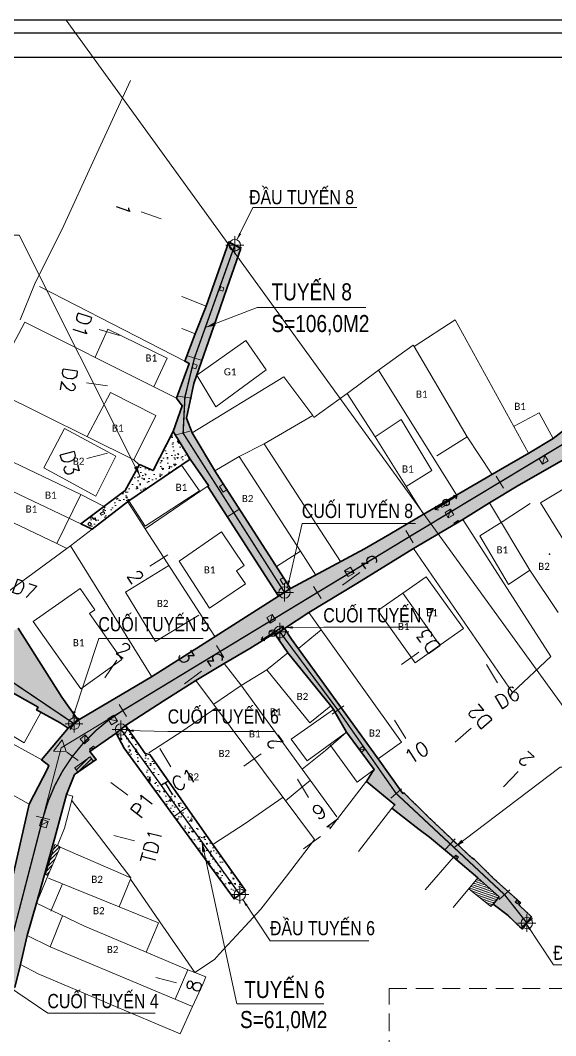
# Model space of a CAD drawing. Header units: metres. Extents: x 596585 to 599449, y 2303977 to 2307363.
# Drawn here: x 599204.5 to 599279.8, y 2304804.3 to 2304947.1 of the extents above; entities that cross this region are included whole.
import ezdxf

# ---------------------------------------------------------------- set-up
doc = ezdxf.new("R2010")
doc.units = ezdxf.units.M
doc.header["$MEASUREMENT"] = 0
doc.header["$PDMODE"] = 2
doc.header["$PDSIZE"] = 0.1
doc.linetypes.add('CENTERX2', pattern=[4, 2.5, -0.5, 0.5, -0.5])
doc.linetypes.add('HIDDEN', pattern=[0.375, 0.25, -0.125])
for name, color, linetype in [('Diep_Layer8', 8, 'Continuous'), ('duong', 3, 'Continuous'), ('DUONG DIEN', 20, 'Continuous'), ('ga', 5, 'Continuous'), ('KHUNGTEN', 5, 'Continuous'), ('NHA', 2, 'Continuous'), ('pntelev', 2, 'Continuous'), ('thep', 2, 'Continuous'), ('TUYEN', 7, 'Continuous')]:
    doc.layers.add(name, color=color, linetype=linetype)
doc.layers.add('KCS_Plotter', color=11, linetype='Continuous', plot=False)
for name, color, linetype, lineweight in [('LC Dim', 8, 'Continuous', 18), ('LC Hatch', 252, 'Continuous', 9), ('LC Khac', 4, 'Continuous', 9), ('LC MANH DUT', 35, 'HIDDEN', 5), ('LC Net dam 1', 30, 'Continuous', 30), ('LC Net thay', 7, 'Continuous', 25), ('LC Text2', 7, 'Continuous', 25), ('Level 10', 7, 'Continuous', 0), ('Level 46', 7, 'Continuous', 0)]:
    doc.layers.add(name, color=color, linetype=linetype, lineweight=lineweight)
doc.styles.add('Legend', font='calibri.ttf')
doc.styles.add('T2', font='', dxfattribs={"width": 0.8})
doc.styles.add('TENCOC', font='Vnromanc.shx')
doc.styles.get('T2').set_extended_font_data('.VnArialH')
doc.dimstyles.get("Standard").update_dxf_attribs({"dimtxt": 0.18, "dimasz": 0.18, "dimexe": 0.18, "dimexo": 0.0625, "dimgap": 0.09, "dimtad": 0, "dimtih": 1, "dimtoh": 1, "dimdec": 4, "dimzin": 0, "dimdsep": 46, "dimtxsty": 'Standard', "dimcen": 0.09, "dimadec": 0, "dimazin": 0, "dimtfac": 1, "dimtdec": 4, "dimtofl": 0, "dimtmove": 0, "dimatfit": 3, "dimfxl": 1, "dimtolj": 1, "dimtzin": 0, "dimarcsym": 0})
pattern_1 = [(140, (598794.324, 2304714.6822), (0.1882564, 2.1517805), [0.225, -2.475]), (85, (598794.324, 2304714.6822), (-2.256576, -0.416254), [0.18, -1.98]), (190.45144, (598794.3397, 2304714.8616), (-2.06832, 1.7355265), [0.191221, -2.103426]), (136.1842, (598793.724, 2304714.6822), (0.496558, 3.201724), [0.3375, -3.7125]), (186.63564, (598793.7653, 2304714.949), (-2.922356, 2.803986), [0.286831, -3.155141]), (81.1842, (598793.724, 2304714.6822), (-2.922356, 2.803986), [0.27, -2.97]), (111, (598793.874, 2304714.9822), (1.2078567, 1.790721), [0.225, -2.475]), (56, (598793.874, 2304714.9822), (-2.17545, 0.729946), [0.18, -1.98]), (161.45144, (598793.9746, 2304715.1315), (-0.9675935, 2.520667), [0.191221, -2.103426]), (127.5, (598794.324, 2304714.68224), (-0.9986816, 0.0364796), [0, -1.956, 0, -2.01, 0, -1.9875]), (97.5, (598794.324, 2304714.6822), (-1.1832351, 0.7892086), [0, -1.146, 0, -1.911, 0, -0.7575]), (57.5, (598794.324, 2304714.01324), (0.0676646, 1.6014673), [0, -0.75, 0, -2.34, 0, -3.105]), (47.5, (598794.324, 2304713.7132), (-0.300315, 1.7495585), [0, -0.975, 0, -1.554, 0, -2.205])]

# ---------------------------------------------------------------- blocks, each defined once
blk = doc.blocks.new('a2')
at = {"layer": 'Defpoints', "flags": 128}
blk.add_lwpolyline([(297, 102.507), (0, 102.507), (0, -102.507), (297, -102.507)], close=True, dxfattribs=at)
at = {"layer": 'KHUNGTEN'}
blk.add_lwpolyline([(295.885, -100.496), (10, -100.496), (10, 101.392), (295.885, 101.392)], close=True, dxfattribs=at)
at = {"layer": 'thep'}
blk.add_lwpolyline([(293.77, -98.381), (12.115, -98.381), (12.115, 99.277), (293.77, 99.277)], close=True, dxfattribs=at)
blk = doc.blocks.new('bu lon')
at = {"layer": 'LC Khac', "color": 9}
for p, q in [((0.786, 0), (-0.786, 0)), ((0, -0.786), (0, 0.786))]:
    blk.add_line(p, q, dxfattribs=at)
at = {"layer": 'LC Khac', "color": 7}
blk.add_circle((0, 0), 0.5, dxfattribs=at)
blk = doc.blocks.new('MM')
at = {"layer": 'LC Khac', "xscale": 2.289702860291335, "yscale": 2.289702860291335, "zscale": 2.289702860291335}
blk.add_blockref('bu lon', (0, 0), dxfattribs=at)
blk = doc.blocks.new('dj')
at = {"layer": 'Diep_Layer8', "color": 6}
blk.add_line((598291.76, 2304639.49), (598295.46, 2304639.49), dxfattribs=at)
for points in [[(598292.14, 2304639.81), (598291.76, 2304639.49)], [(598292.14, 2304639.17), (598291.76, 2304639.49)], [(598295.07, 2304639.81), (598295.46, 2304639.49)], [(598295.07, 2304639.17), (598295.46, 2304639.49)]]:
    blk.add_lwpolyline(points, dxfattribs=at)
blk.add_circle((598293.61, 2304639.49), 0.459, dxfattribs=at)
blk = doc.blocks.new('NENHIENTRANG')
at = {"layer": 'DUONG DIEN', "linetype": 'Continuous', "lineweight": 0}
h = blk.add_hatch(dxfattribs=at)
h.set_pattern_fill('ANSI31', color=256, scale=2, angle=151.4002)
h.set_pattern_definition([(196.400213078, (-598276.55, -2304804.55), (0.070586256112, -0.239828231132), [])])
h.paths.add_polyline_path([(43.75, 17.91), (44.05, 18.26), (44.9, 19.26), (41.91, 21.94), (40.63, 20.39)])
at = {"layer": 'ga', "linetype": 'Continuous', "lineweight": 0, "ltscale": 2}
h = blk.add_hatch(dxfattribs=at)
h.set_pattern_fill('ANSI31', color=8, scale=3, angle=-0.1729)
h.set_pattern_definition([(44.827088727, (-598276.55, -2304804.55), (-0.26436360276, 0.26596406813), [])])
h.paths.add_polyline_path([(-16.88, 26.29), (-17.26, 26.51), (-17.64, 26.62), (-18.95, 22.44), (-18.6, 22.25)])
h.paths.add_polyline_path([(-12.2, 38.33), (-12.67, 38.99), (-14.82, 37.45), (-14.37, 36.81)])
at = {"layer": 'duong', "color": 4, "linetype": 'HIDDEN', "lineweight": 0, "ltscale": 2}
for p, q in [((6.86, 111.4), (3.66, 102.35)), ((6.62, 104.99), (8.54, 110.48)), ((8.54, 110.48), (6.86, 111.4)), ((5.09, 100.5), (6.62, 104.99)), ((3.66, 102.35), (2.11, 98.46)), ((1.94, 91.5), (5.09, 100.5)), ((0.66, 94.63), (2.11, 98.46)), ((-0.5, 89.44), (1.29, 94.31)), ((1.29, 94.31), (0.66, 94.63)), ((0.9, 86.62), (1.94, 91.5)), ((0.31, 88.35), (-0.5, 89.44)), ((-0.99, 84.75), (0.31, 88.35)), ((1.72, 84.53), (0.9, 86.62)), ((56.7, 87.01), (52.52, 83.75)), ((-3.8, 79.25), (-0.99, 84.75)), ((5.15, 78.83), (1.72, 84.53)), ((52.52, 83.75), (49.06, 81.7)), ((49.06, 81.7), (45.12, 79.41)), ((-7.73, 76.44), (-5.73, 80.08)), ((-7.21, 74.97), (1.41, 80.83)), ((-5.73, 80.08), (-3.8, 79.25)), ((1.41, 80.83), (4, 77.13)), ((47.67, 77.18), (54.67, 81.18)), ((15.57, 62.63), (5.15, 78.83)), ((45.12, 79.41), (33.32, 72.56)), ((43.53, 74.68), (47.67, 77.18)), ((-13.96, 71.75), (-7.73, 76.44)), ((13.86, 61.58), (3.93, 77)), ((-12.35, 70.99), (-7.21, 74.97)), ((39.78, 72.35), (43.53, 74.68)), ((-13.96, 71.75), (-12.35, 70.99)), ((33.32, 72.56), (29.52, 70.27)), ((32.84, 68.29), (39.78, 72.35)), ((29.52, 70.27), (25.96, 68.25)), ((25.96, 68.25), (15.57, 62.63)), ((24.9, 63.37), (32.84, 68.29)), ((18.13, 59.27), (24.9, 63.37)), ((-4, 50.22), (13.86, 61.58)), ((14.72, 57.02), (18.13, 59.27)), ((-22.79, 57.05), (-16.65, 47.39)), ((13.27, 56.35), (9.81, 54.2)), ((15.16, 53.61), (13.27, 56.35)), ((15.68, 55.52), (14.72, 57.02)), ((27.86, 38.68), (15.68, 55.52)), ((9.81, 54.2), (6.2, 52.12)), ((21.22, 46.16), (15.16, 53.61)), ((6.2, 52.12), (2.23, 49.7)), ((-14.11, 44.29), (-4, 50.22)), ((-19.96, 45.95), (-24.71, 48.64)), ((2.23, 49.7), (-2.39, 46.81)), ((-16.65, 47.39), (-14.56, 44.47)), ((-20.18, 45.56), (-19.96, 45.95)), ((-2.39, 46.81), (-7.66, 43.36)), ((21.58, 45.65), (21.22, 46.16)), ((-16.86, 43.74), (-20.18, 45.56)), ((-14.56, 44.47), (-14.11, 44.29)), ((23.44, 42.44), (21.58, 45.65)), ((-15.73, 42.98), (-19.47, 38.54)), ((-15.73, 42.98), (-16.86, 43.74)), ((-7.66, 43.36), (-4.89, 39.46)), ((-12.7, 39.73), (-8.98, 42.29)), ((-7.85, 40.17), (-8.98, 42.29)), ((27.3, 37.18), (23.44, 42.44)), ((1.28, 27.67), (-7.85, 40.17)), ((-11.79, 38.62), (-14.85, 36.48)), ((-11.79, 38.62), (-12.7, 39.73)), ((-4.91, 39.43), (-4.27, 39.28)), ((-4.27, 39.28), (4.71, 26.48)), ((31.36, 33.81), (27.86, 38.68)), ((-18.66, 37.27), (-21.22, 32.32)), ((-19.47, 38.54), (-18.46, 37.74)), ((-18.46, 37.74), (-18.66, 37.27)), ((26.98, 36.74), (27.3, 37.18)), ((-14.85, 36.48), (-15.98, 33.69)), ((26.24, 35.53), (26.98, 36.74)), ((30.25, 32.22), (26.24, 35.53)), ((-15.98, 33.69), (-17.62, 27.59)), ((31.52, 33.9), (31.36, 33.81)), ((34.98, 30.49), (31.52, 33.9)), ((-24.75, 16.81), (-21.22, 32.32)), ((29.81, 31.74), (30.25, 32.22)), ((33.67, 28.76), (29.81, 31.74)), ((38.05, 27.56), (34.98, 30.49)), ((35.12, 27.7), (33.67, 28.76)), ((-17.62, 27.59), (-20.22, 18.38)), ((7.6, 19), (1.28, 27.67)), ((38.5, 24.87), (35.12, 27.7)), ((41.05, 24.76), (38.05, 27.56)), ((4.71, 26.48), (9.24, 20.18)), ((41.91, 21.94), (38.5, 24.87)), ((41.37, 24.6), (41.05, 24.76)), ((44.18, 21.82), (41.37, 24.6)), ((44.9, 19.26), (41.91, 21.94)), ((47.9, 18.46), (44.18, 21.82)), ((9.24, 20.18), (7.6, 19)), ((44.05, 18.26), (44.9, 19.26)), ((-21.53, 13.84), (-20.22, 18.38)), ((46.17, 16.63), (44.05, 18.26)), ((47.69, 18.15), (47.9, 18.46)), ((49.48, 16.46), (47.69, 18.15)), ((48.14, 14.73), (46.17, 16.63)), ((49.48, 16.46), (48.14, 14.73)), ((-22.44, 9.75), (-21.53, 13.84)), ((-22.77, 8.46), (-22.44, 9.75))]:
    blk.add_line(p, q, dxfattribs=at)
at = {"layer": 'duong', "color": 4, "linetype": 'Continuous', "lineweight": 0}
blk.add_line((3.93, 77), (4.02, 77.09), dxfattribs=at)
at = {"layer": 'duong', "linetype": 'Continuous', "lineweight": 0}
for p, q in [((-14.82, 37.45), (-12.67, 38.99)), ((-12.67, 38.99), (-12.2, 38.33)), ((-14.82, 37.45), (-14.37, 36.82)), ((-16.25, 28.93), (-15.11, 33.45)), ((-15.11, 33.45), (-15.98, 33.69)), ((-17.26, 26.51), (-16.25, 28.93)), ((-17.64, 26.62), (-18.95, 22.44)), ((-18.6, 22.25), (-16.88, 26.29)), ((-17.64, 26.62), (-17.26, 26.51)), ((-16.88, 26.29), (-17.26, 26.51)), ((-20.22, 18.38), (-18.6, 22.25)), ((-18.95, 22.44), (-18.6, 22.25))]:
    blk.add_line(p, q, dxfattribs=at)
at = {"layer": 'ga', "linetype": 'Continuous', "lineweight": 0}
for p, q in [((3.66, 102.35), (0.25, 103.74)), ((2.05, 98.5), (0.25, 99.21)), ((51.35, 81.36), (51, 80.16)), ((36.64, 74.36), (37.55, 74.41)), ((38.08, 73.81), (37.72, 72.59)), ((-12.98, 71.72), (-12.72, 71.99)), ((-12.7, 71.42), (-12.98, 71.72)), ((-12.7, 71.42), (-12.44, 71.7)), ((38.51, 71.85), (39.23, 72.06)), ((23.14, 65.16), (24.51, 64.81)), ((12.21, 58.57), (12.96, 59)), ((12.21, 58.57), (12.68, 57.8)), ((12.96, 59), (12.68, 57.8)), ((12.96, 59), (13.42, 58.24)), ((12.68, 57.8), (13.42, 58.24)), ((-10.14, 44.31), (-8.81, 44)), ((-13.37, 42.06), (-13.45, 40.79)), ((-12.76, 40.04), (-11.98, 40.22)), ((25.2, 40.05), (26.01, 39.99)), ((-19.8, 29.29), (-18.55, 29.88)), ((38.5, 24.87), (34.48, 20.26)), ((38.82, 25.14), (38.9, 24.53)), ((41.91, 21.94), (38.45, 17.76)), ((47.18, 18.54), (47.73, 18.62))]:
    blk.add_line(p, q, dxfattribs=at)
at = {"layer": 'ga', "linetype": 'Continuous', "lineweight": 0, "flags": 128}
for points in [[(5.55, 104.64), (5.72, 105.11)], [(6.01, 104.47), (5.55, 104.64)], [(6.18, 104.94), (5.72, 105.11)], [(6.18, 104.94), (6.01, 104.47)], [(1.84, 94.29), (1.67, 93.74)], [(2.41, 94.08), (1.84, 94.29)], [(2.24, 93.54), (1.67, 93.74)], [(2.41, 94.08), (2.24, 93.54)], [(50.56, 80.91), (51.35, 81.36)], [(51, 80.16), (50.56, 80.91)], [(51, 80.16), (51.79, 80.61)], [(51.79, 80.61), (51.35, 81.36)], [(6.08, 76.22), (5.54, 77), (6.1, 77.36)], [(6.08, 76.22), (6.61, 76.56)], [(36.64, 74.36), (36.64, 74.36)], [(36.64, 74.36), (36.64, 74.36)], [(37.55, 74.41), (37.4, 74.72), (36.69, 74.38)], [(36.83, 74.07), (36.69, 74.38)], [(36.83, 74.07), (37.55, 74.41)], [(-10.78, 73.48), (-11.22, 73.22)], [(-11.04, 72.95), (-11.22, 73.22)], [(-10.6, 73.2), (-11.04, 72.95)], [(-10.6, 73.2), (-10.78, 73.48)], [(37.29, 73.36), (38.08, 73.81)], [(37.72, 72.59), (37.3, 73.36)], [(37.72, 72.59), (38.51, 73.03)], [(38.51, 73.03), (38.08, 73.81)], [(-12.72, 71.99), (-12.44, 71.7)], [(39.12, 72.22), (38.51, 71.85)], [(38.62, 71.7), (38.51, 71.85)], [(39.23, 72.06), (38.62, 71.7)], [(39.23, 72.06), (39.12, 72.22)], [(24.01, 65.66), (23.14, 65.16)], [(23.14, 65.16), (23.64, 64.32)], [(23.64, 64.32), (24.51, 64.81)], [(24.01, 65.66), (24.51, 64.81)], [(14.52, 63.23), (14.11, 63.9), (14.56, 64.19)], [(14.52, 63.23), (14.99, 63.53)]]:
    blk.add_lwpolyline(points, dxfattribs=at)
at = {"layer": 'ga', "linetype": 'Continuous', "lineweight": 0}
for points in [[(-8.81, 44), (-9.64, 43.49), (-10.14, 44.31), (-9.31, 44.82)], [(-12.78, 41.39), (-13.45, 40.79), (-14.04, 41.45), (-13.37, 42.06)], [(26.01, 39.99), (25.66, 40.42), (25.2, 40.05), (25.55, 39.61)], [(-18.85, 28.97), (-19.8, 29.29), (-19.49, 30.2), (-18.55, 29.88)], [(38.9, 24.53), (38.55, 24.83), (38.82, 25.14), (39.17, 24.84)], [(47.49, 18.3), (47.18, 18.53), (47.42, 18.85), (47.73, 18.62)]]:
    blk.add_lwpolyline(points, close=True, dxfattribs=at)
for points in [[(-12.76, 40.04), (-12.16, 40.49), (-11.98, 40.22)], [(-12.76, 40.04), (-12.6, 39.8)]]:
    blk.add_lwpolyline(points, dxfattribs=at)
at = {"layer": 'Level 10', "color": 8, "linetype": 'ByBlock', "lineweight": 13}
for p, q in [((0.66, 94.63), (-19.79, 105.12)), ((-26.8, 90.82), (-21.82, 100.13)), ((-21.82, 100.13), (-3.68, 91.02)), ((32.96, 96.67), (38.72, 100.44)), ((38.72, 100.44), (49.06, 81.7)), ((32.79, 96.88), (27.94, 93.37)), ((32.96, 96.67), (32.79, 96.88)), ((40.4, 83.99), (32.96, 96.67)), ((27.94, 93.37), (23.53, 90.1)), ((38.91, 75.81), (27.94, 93.37)), ((14.62, 92.43), (1.72, 84.53)), ((14.62, 92.43), (18.67, 86.98)), ((-26.8, 90.82), (-6.48, 80.77)), ((-3.68, 91.02), (-0.51, 89.44)), ((18.85, 86.72), (23.53, 90.1)), ((23.53, 90.1), (27.45, 84.01)), ((50.55, 87.37), (52.52, 83.75)), ((11.86, 83.02), (18.67, 86.98)), ((18.85, 86.72), (18.67, 86.98)), ((8.34, 81.21), (11.86, 83.02)), ((11.86, 83.02), (22.6, 66.43)), ((27.45, 84.01), (34.26, 73.11)), ((43.9, 78.73), (40.4, 83.99)), ((-33.94, 81.25), (-13.96, 71.75)), ((-13.97, 75.87), (-23.49, 80.42)), ((-6.48, 80.77), (-5.78, 80.11)), ((4.89, 79.19), (8.34, 81.21)), ((8.34, 81.21), (16.97, 67.91)), ((-17.34, 68.96), (-35.89, 77.82)), ((-10.79, 74.23), (-13.97, 75.87)), ((3.96, 77.09), (-4.93, 71.06)), ((-7.42, 74.91), (-7.42, 74.91)), ((-4.93, 71.06), (-7.37, 74.84)), ((49.24, 65.25), (43.53, 74.68)), ((39.78, 72.35), (52.2, 53.1)), ((-12.35, 70.99), (-15.42, 68.67)), ((4.91, 55.89), (-4.93, 71.06)), ((-15.91, 68.29), (-17.34, 68.96)), ((-15.42, 68.67), (-15.91, 68.29)), ((-3.99, 50.22), (-15.42, 68.67)), ((-25.35, 61.38), (-15.91, 68.29)), ((16.97, 67.91), (19.09, 64.54)), ((32.84, 68.29), (46.78, 48.03)), ((53.21, 59.29), (49.24, 65.25)), ((31.33, 61.99), (36.55, 54.66)), ((18.13, 59.27), (19.87, 56.84)), ((19.87, 56.84), (31.17, 41.03)), ((-19.47, 38.54), (-45.55, 52.92)), ((12.2, 51.2), (15.16, 53.61)), ((52.2, 53.1), (46.78, 48.03)), ((6.21, 52.1), (8.54, 49.09)), ((18.27, 43.74), (12.2, 51.2)), ((18.93, 27.36), (2.23, 49.7)), ((8.54, 49.09), (22.06, 30.54)), ((-21.22, 32.32), (-47.66, 46.88)), ((21.22, 46.15), (18.27, 43.74)), ((21.58, 45.65), (15.66, 41.45)), ((15.66, 41.45), (17.89, 38.4)), ((23.44, 42.44), (17.89, 38.4)), ((24.93, 35.43), (21.08, 40.72)), ((27.3, 37.18), (24.93, 35.43)), ((21.09, 28.85), (26.24, 35.53)), ((-15.26, 32.86), (-6.93, 21.94)), ((25.11, 25.65), (29.81, 31.74)), ((14.97, 22.21), (18.93, 27.36)), ((-6.93, 21.94), (-16.87, 26.29)), ((-8.58, 17.86), (-18.52, 21.91)), ((-6.98, 21.76), (-8.58, 17.86)), ((-6.98, 21.76), (-8.58, 17.86)), ((-6.98, 21.76), (-6.93, 21.94)), ((-6.98, 21.76), (-2.41, 15.14)), ((14.97, 22.21), (11.38, 17.53)), ((-13.44, 15.14), (-20.22, 18.38)), ((-20.22, 18.38), (-13.44, 15.14)), ((-8.58, 17.86), (-3.05, 15.61)), ((-3.05, 15.61), (-8.58, 17.86)), ((11.38, 17.53), (9.16, 15.14)), ((-13.44, 15.14), (-4.76, 11.49)), ((-13.44, 15.14), (-4.76, 11.49)), ((-3.24, 15.14), (-4.76, 11.49)), ((-4.76, 11.49), (-3.24, 15.14)), ((-3.05, 15.61), (-3.24, 15.14)), ((-3.24, 15.14), (-3.05, 15.61)), ((2.08, 8.64), (-2.41, 15.14)), ((-2.41, 15.14), (2.08, 8.64)), ((9.16, 15.14), (5.51, 11.22)), ((-18.29, 12.23), (-21.53, 13.84)), ((1.77, 3.87), (-18.29, 12.23)), ((-4.76, 11.49), (1.09, 9.03)), ((4.83, 10.49), (2.08, 8.64)), ((2.08, 8.64), (4.83, 10.49)), ((5.51, 11.22), (4.83, 10.49)), ((4.83, 10.49), (5.51, 11.22)), ((-19.96, 8.43), (-22.44, 9.75)), ((1.09, 9.03), (2.08, 8.64)), ((2.08, 8.64), (3.65, 8.03)), ((0, 0), (-19.96, 8.43)), ((3.65, 8.03), (3.25, 7.1)), ((3.25, 7.1), (1.77, 3.87)), ((1.77, 3.87), (0, 0))]:
    blk.add_line(p, q, dxfattribs=at)
at = {"layer": 'Level 10', "color": 8, "linetype": 'ByBlock', "lineweight": 0}
for p, q in [((-10.17, 99.12), (-11.94, 95.17)), ((-1.82, 95.03), (-10.17, 99.12)), ((2.34, 92.65), (9.28, 97.52)), ((9.28, 97.52), (12.13, 93.4)), ((-3.68, 91.02), (-1.82, 95.03)), ((12.13, 93.4), (5.04, 88.23)), ((5.04, 88.23), (2.34, 92.65)), ((-9.77, 90.21), (-13.07, 84.03)), ((-3.42, 86.97), (-9.77, 90.21)), ((47.02, 85.47), (50.55, 87.37)), ((-6.48, 80.77), (-3.42, 86.97)), ((31.1, 86.43), (27.45, 84.01)), ((35.45, 79.23), (31.1, 86.43)), ((-16.25, 85.15), (-19.19, 79.64)), ((-9.03, 81.26), (-16.25, 85.15)), ((40.4, 83.99), (36.14, 81.33)), ((-11.83, 75.64), (-9.03, 81.26)), ((2.76, 76.39), (0.22, 80.02)), ((-19.19, 79.64), (-11.83, 75.64)), ((31.83, 76.99), (35.45, 79.23)), ((50.74, 74.68), (56.73, 78.34)), ((-17.34, 68.96), (-13.97, 75.87)), ((-4.89, 71.4), (2.76, 76.39)), ((-7.21, 74.97), (-4.89, 71.4)), ((45.33, 72.01), (49.28, 74.63)), ((54.26, 69.04), (50.74, 74.68)), ((42.18, 70.04), (45.33, 72.01)), ((5.83, 70.64), (-0.14, 66.51)), ((9.02, 65.89), (5.83, 70.64)), ((46.23, 63.21), (42.18, 70.04)), ((13.58, 65.77), (16.97, 67.91)), ((-7.69, 62.16), (-1.56, 65.87)), ((-0.14, 66.51), (4.16, 59.91)), ((9.02, 65.89), (7.96, 65.14)), ((7.96, 65.14), (9.19, 63.33)), ((34.66, 64.29), (31.33, 61.99)), ((39.9, 57.04), (34.66, 64.29)), ((49.24, 65.25), (46.23, 63.21)), ((9.19, 63.33), (4.16, 59.91)), ((-20.65, 57.99), (-14.83, 62.1)), ((-14.83, 62.1), (-14.07, 62.63)), ((-11.97, 59.65), (-14.07, 62.63)), ((-3.46, 55.19), (-7.69, 62.16)), ((27.84, 59.58), (31.33, 61.99)), ((-12.73, 59.12), (-11.97, 59.65)), ((-8.17, 52.66), (-12.73, 59.12)), ((-3.46, 55.19), (2.66, 58.9)), ((33.1, 52.21), (27.84, 59.58)), ((-13.98, 48.56), (-20.65, 57.99)), ((16.65, 54.2), (19.87, 56.84)), ((36.55, 54.66), (39.9, 57.04)), ((36.55, 54.66), (33.1, 52.21)), ((-13.98, 48.56), (-8.17, 52.66)), ((12.2, 51.2), (8.59, 49.02)), ((8.59, 49.02), (4.74, 46.36)), ((0.41, 42.64), (5.1, 45.87)), ((-28.54, 44.91), (-21.92, 40.94)), ((-19.58, 45.23), (-21.92, 40.94)), ((-4.37, 39.52), (0.41, 42.64)), ((23.44, 42.44), (20.47, 39.86)), ((27.86, 38.68), (31.17, 41.03)), ((20.47, 39.86), (17.17, 37.24)), ((18.36, 35.67), (14.86, 32.8)), ((9.16, 29.61), (14.5, 33.28)), ((4.77, 26.75), (9.16, 29.61)), ((-18.2, 17.26), (-16.55, 21.11))]:
    blk.add_line(p, q, dxfattribs=at)
at = {"layer": 'Level 10', "color": 8, "linetype": 'ByBlock', "lineweight": 0, "ltscale": 2}
for p, q in [((-18.29, 12.23), (-16.55, 16.63)), ((1.09, 9.03), (-0.67, 4.89))]:
    blk.add_line(p, q, dxfattribs=at)
at = {"layer": 'Level 10', "color": 8, "linetype": 'Continuous', "lineweight": 0}
blk.add_point((51.98, 67.47), dxfattribs=at)
at = {"layer": 'Level 46', "color": 1, "linetype": 'Continuous', "lineweight": 0, "ltscale": 2, "flags": 128}
blk.add_lwpolyline([(-22.5, 100.45), (-20.47, 105.43), (-16.36, 113.69), (-12.25, 122.62), (-6.96, 134.13)], dxfattribs=at)
at = {"layer": 'NHA', "linetype": 'Continuous', "lineweight": 0, "flags": 128}
blk.add_lwpolyline([(44.05, 18.26), (43.75, 17.91), (40.63, 20.39)], dxfattribs=at)
at = {"layer": 'Diep_Layer8', "linetype": 'Continuous', "lineweight": 0, "rotation": 32.05699687046553}
for p in [(716187.83, -2270706.41), (716163.4, -2270724.79)]:
    blk.add_blockref('dj', p, dxfattribs=at)
at = {"layer": 'Level 10', "color": 8, "linetype": 'Continuous', "lineweight": 13, "style": 'Legend'}
for s, p in [('B1', (-4.87, 94.58)), ('B1', (33.2, 89.49)), ('B1', (47.04, 87.78)), ('B1', (-9.57, 84.72)), (' B2', (-15.45, 80.06)), ('B1', (31.24, 78.96)), ('B1', (-0.62, 76.39)), ('B1', (-19, 75.29)), ('B2', (8.69, 74.8)), ('B1', (-21.73, 73.33)), ('B1', (44.53, 67.59)), ('B1', (3.34, 64.78)), ('B2', (50.4, 65.27)), ('B2', (-3.27, 60.05)), ('B1', (34.65, 58.75)), ('B1', (30.66, 56.81)), ('B1', (-15.09, 54.53)), ('B2', (16.41, 46.97)), ('B1', (12.65, 44.81)), ('B1', (9.7, 41.7)), ('B2', (26.58, 41.82)), ('B2', (5.41, 38.94)), ('B2', (1.04, 35.65)), ('B2', (-12.49, 21.25)), ('B2', (-12.25, 16.83))]:
    blk.add_text(s, height=1, dxfattribs=at).set_placement(p)
at = {"layer": 'Level 10', "color": 8, "linetype": 'Continuous', "lineweight": 0, "style": 'Legend'}
for s, p in [('G1', (6.16, 92.63)), ('B2', (-10.31, 11.37))]:
    blk.add_text(s, height=1, dxfattribs=at).set_placement(p)
blk = doc.blocks.new('COCTRENTUYEN')
at = {"layer": 'LC Net thay', "lineweight": 0, "flags": 128}
blk.add_lwpolyline([(88.28, 223.51), (86.58, 222.46)], dxfattribs=at)
at = {"layer": 'TUYEN', "color": 1, "lineweight": 0}
for p, q in [((70.06, 275.52), (67.24, 276.53)), ((64.21, 259.12), (61.34, 259.98)), ((62.51, 252.03), (59.54, 252.46)), ((62.51, 242.58), (59.61, 241.81)), ((71, 228.28), (68.47, 226.67)), ((78.14, 217.07), (75.6, 215.46)), ((64.16, 207.24), (65.19, 205.53)), ((56.77, 200.52), (58.38, 199.33)), ((69.88, 201.01), (71.44, 198.45)), ((62.96, 196.26), (65.37, 194.47)), ((52.46, 191.52), (54.4, 191.02)), ((63.42, 188.78), (66.32, 188.02))]:
    blk.add_line(p, q, dxfattribs=at)
at = {"layer": 'TUYEN', "color": 2, "lineweight": 0}
for p, q in [((81.36, 271.48), (79.48, 272.15)), ((75.7, 255.67), (73.79, 256.24)), ((74.39, 250.3), (72.41, 250.59)), ((74.11, 245.65), (72.18, 245.14)), ((117.22, 239.35), (118.25, 237.63)), ((81.13, 234.72), (79.44, 233.65)), ((104.48, 231.68), (105.52, 229.97)), ((88.26, 223.51), (86.57, 222.44)), ((91.52, 223.82), (92.56, 222.11)), ((85.96, 216.84), (87.56, 218.04)), ((77.84, 215.53), (78.88, 213.82)), ((115.83, 212.83), (117.38, 210.26)), ((94.13, 205.84), (95.75, 207.01)), ((58.36, 205.35), (57.24, 203.69)), ((63.59, 203.12), (65.21, 204.29)), ((102.92, 205.01), (104.48, 202.44)), ((89.24, 196.72), (90.8, 194.15)), ((102.37, 194.05), (103.88, 195.36)), ((71.96, 191.51), (73.58, 192.68)), ((110.07, 186.85), (111.44, 188.31)), ((80.33, 179.89), (81.95, 181.06)), ((117.65, 179.78), (119.12, 181.13)), ((120.74, 175.86), (122.31, 177.1)), ((69.31, 168.82), (72.22, 168.07))]:
    blk.add_line(p, q, dxfattribs=at)
at = {"layer": 'TUYEN', "color": 3, "lineweight": 0}
for p, q in [((95.59, 224), (98, 225.78)), ((103.87, 212.85), (106.3, 214.6)), ((111.43, 201.91), (113.7, 203.88)), ((118.26, 195.62), (120.31, 197.81))]:
    blk.add_line(p, q, dxfattribs=at)
at = {"layer": 'TUYEN', "color": 5, "lineweight": 0}
blk.add_line((63.83, 213.44), (62.15, 210.96), dxfattribs=at)
at = {"layer": 'TUYEN', "color": 6, "lineweight": 0}
for p, q in [((73.33, 210.14), (75.76, 211.89)), ((81.7, 198.52), (84.13, 200.27)), ((90.07, 186.9), (92.5, 188.66))]:
    blk.add_line(p, q, dxfattribs=at)
at = {"layer": 'TUYEN', "color": 1, "linetype": 'CENTERX2', "lineweight": 40, "const_width": 0.2}
for points in [[(80.42, 271.82), (74.74, 255.95), (73.4, 250.44), (73.15, 245.39), (87.42, 222.98), (73.15, 245.39), (87.42, 222.98)], [(-8.81, 224.42), (-2.99, 236.25), (9.41, 229.79), (12.18, 227.89), (24.36, 222.6), (29.99, 220.24), (44.43, 211.96), (46.25, 211.12), (49.33, 210.23), (57.8, 204.52)], [(121.53, 176.48), (118.39, 180.46), (103.13, 194.7), (94.94, 206.42), (86.76, 217.44)], [(81.14, 180.47), (64.4, 203.71)]]:
    blk.add_lwpolyline(points, dxfattribs=at)
blk.add_lwpolyline([(0, 0), (9.33, 34.54), (26.36, 91.65), (41.92, 141.27), (44.53, 156.91), (53.43, 191.27, -0.195591), (64.67, 206.38), (105, 230.82), (130.47, 246.16), (140.63, 251.35), (151.4, 256.94)], format="xyb", dxfattribs=at)
at = {"layer": 'TUYEN', "color": 1, "lineweight": 0}
blk.add_lwpolyline([(53.43, 191.27), (55.98, 201.11), (64.67, 206.38)], dxfattribs=at)
blk.add_lwpolyline([(54.92, 200.66), (56.11, 202.26), (56.67, 200.6)], close=True, dxfattribs=at)
at = {"layer": 'LC MANH DUT', "xscale": 0.6987324145411622, "yscale": 0.6987324145411622, "zscale": 0.6987324145411622, "rotation": 359.999216292062}
for p in [(80.42, 271.82, 0), (87.42, 222.98, 0), (86.76, 217.44, 0), (57.8, 204.52), (64.4, 203.71, 0), (81.14, 180.47, 0), (121.53, 176.48, 0)]:
    blk.add_blockref('MM', p, dxfattribs=at)
at = {"layer": 'LC Text2', "style": 'T2', "width": 0.8}
for s, p in [('®Çu tuyÕn 8', (82.43, 277.58)), ('cuèi tuyÕn 8', (89.86, 233.45, 0)), ('cuèi tuyÕn 5', (61.23, 217.51, 0)), ('cuèi tuyÕn 7', (92.88, 218.77, 0)), ('cuèi tuyÕn 6', (70.98, 204.53, 0)), ('®Çu tuyÕn 6', (85.37, 174.76)), ('®Çu tuyÕn 7', (125.24, 171.3, 0)), ('cuèi tuyÕn 4', (54.06, 164.5, 0))]:
    blk.add_text(s, height=2, rotation=0.0008, dxfattribs=at).set_placement(p)
at = {"layer": 'TUYEN', "color": 1, "lineweight": 0, "style": 'TENCOC'}
for s, rotation, p in [('1', 250.3188, (64.09, 278.11)), ('D1', 253.2893, (58.46, 262.58)), ('D2', 261.7124, (56.33, 254.71)), ('D3', 284.8195, (55.78, 242.62)), ('2', 302.4739, (65.16, 225.35)), ('3', 302.4739, (72.29, 214.14)), ('TC1', 31.2177, (71.09, 194.14)), ('P1', 53.3514, (67.18, 191.05)), ('TD1', 75.485, (69.08, 184.7))]:
    blk.add_text(s, height=2, rotation=rotation, dxfattribs=at).set_placement(p)
at = {"layer": 'TUYEN', "color": 3, "lineweight": 0, "style": 'TENCOC'}
for s, rotation, p in [('3', 126.5912, (100.71, 227.17)), ('D3', 125.7632, (109.51, 215.28)), ('D2', 130.9518, (116.83, 204.85)), ('2', 136.9685, (122.72, 199.66))]:
    blk.add_text(s, height=2, rotation=rotation, dxfattribs=at).set_placement(p)
at = {"layer": 'TUYEN', "color": 5, "lineweight": 0, "style": 'TENCOC'}
for s, rotation, p in [('D7', 339.664, (48.81, 223.1)), ('2', 325.9693, (63.52, 214.54))]:
    blk.add_text(s, height=2, rotation=rotation, dxfattribs=at).set_placement(p)
at = {"layer": 'TUYEN', "color": 6, "lineweight": 0, "style": 'TENCOC'}
for s, p in [('3', (78.99, 213.4)), ('2', (87.36, 201.78)), ('1', (95.53, 190.43))]:
    blk.add_text(s, height=2, rotation=125.7706, dxfattribs=at).set_placement(p)
at = {"layer": 'TUYEN', "color": 2, "lineweight": 0, "style": 'TENCOC'}
for s, rotation, p in [('D6', 31.0494, (117.8, 206.43)), ('10', 31.2177, (105.07, 198.71)), ('9', 31.2177, (92.08, 190.84)), ('8', 75.485, (75.44, 166.55))]:
    blk.add_text(s, height=2, rotation=rotation, dxfattribs=at).set_placement(p)
at = {"layer": 'LC Dim', "lineweight": 0}
for points in [[(80.73, 272.56, 0), (82.98, 277.14, 0), (97.62, 277.14, 0)], [(87.82, 223.66), (89.9, 232.7), (105.84, 232.7)], [(87.56, 218.04), (92.93, 218.11), (107.6, 218.11)], [(57.56, 205.28), (61.27, 216.5), (75.98, 216.5)], [(65.19, 203.55), (71.02, 203.42), (86.08, 203.42)], [(81.54, 179.78, 0), (85.42, 173.96, 0), (99.3, 173.96, 0)], [(121.41, 176.41), (125.29, 170.6), (140.09, 170.6)], [(45.44, 169.66), (54.1, 163.8), (69.21, 163.8)]]:
    blk.add_leader(points, dimstyle='Standard', override={"dimasz": 1, "dimgap": 0.09, "dimtad": 0, "dimdsep": 0, "dimtix": 1, "dimlwd": 0, "dimlwe": 0}, dxfattribs=at)

msp = doc.modelspace()

# ---------------------------------------------------------------- hatches: boundary and pattern name
at = {"layer": 'LC Hatch', "linetype": 'Continuous', "lineweight": 0}
h = msp.add_hatch(dxfattribs=at)
h.set_pattern_fill('AR-CONC', color=256, scale=0.3, angle=90)
h.set_pattern_definition(pattern_1)
h.paths.add_polyline_path([(599228.356, 2304885.376), (599230.976, 2304881.653), (599230.876, 2304881.548), (599240.808, 2304866.127), (599242.515, 2304867.18), (599232.1, 2304883.378), (599228.674, 2304889.077), (599227.849, 2304891.166), (599228.89, 2304896.053), (599232.041, 2304905.048), (599233.569, 2304909.541), (599235.493, 2304915.025), (599233.811, 2304915.949), (599230.61, 2304906.899), (599229.062, 2304903.014), (599227.607, 2304899.18), (599228.243, 2304898.864), (599226.449, 2304893.987), (599227.259, 2304892.903), (599225.96, 2304889.303)])
h = msp.add_hatch(dxfattribs=at)
h.set_pattern_fill('AR-SAND', color=256, scale=0.5, angle=90)
h.set_pattern_definition([(127.5, (598794.324, 2304714.68224), (-0.9634119, -0.0314967), [0, -0.76, 0, -0.85, 0, -0.8125]), (97.5, (598794.324, 2304714.6822), (-1.411073, 0.8848884), [0, -0.41, 0, -0.685, 0, -0.2625]), (57.5, (598794.324, 2304714.06724), (-0.0028295, 1.5570709), [0, -0.25, 0, -0.9, 0, -1.175]), (47.5, (598794.324, 2304714.0672), (-0.4388378, 1.5030633), [0, -0.125, 0, -0.59, 0, -0.675])])
h.paths.add_polyline_path([(599200.922, 2304799.886), (599202.958, 2304807.872), (599203.716, 2304811.059), (599204.51, 2304814.302), (599205.419, 2304818.39), (599206.734, 2304822.932), (599209.335, 2304832.136), (599210.974, 2304838.237), (599212.1, 2304841.026), (599215.16, 2304843.165), (599214.249, 2304844.276), (599217.975, 2304846.845), (599219.291, 2304847.911), (599224.556, 2304851.358), (599229.179, 2304854.255), (599233.152, 2304856.668), (599236.763, 2304858.746), (599240.224, 2304860.903), (599240.374, 2304860.684), (599241.668, 2304861.572), (599245.083, 2304863.818), (599251.846, 2304867.917), (599259.791, 2304872.841), (599266.731, 2304876.896), (599270.482, 2304879.234), (599274.619, 2304881.734), (599281.619, 2304885.731), (599284.394, 2304887.569), (599284.563, 2304887.366), (599288.57, 2304889.811), (599293.304, 2304892.45), (599296.851, 2304894.763), (599299.901, 2304896.386), (599299.045, 2304898.325), (599296.149, 2304896.977), (599283.646, 2304891.556), (599279.472, 2304888.298), (599276.014, 2304886.255), (599272.068, 2304883.962), (599260.274, 2304877.111), (599256.47, 2304874.823), (599252.908, 2304872.797), (599242.515, 2304867.18), (599240.808, 2304866.127), (599229.837, 2304859.128), (599222.946, 2304854.766), (599212.844, 2304848.838), (599211.217, 2304847.534), (599207.475, 2304843.087), (599208.489, 2304842.288), (599208.287, 2304841.821), (599205.733, 2304836.867), (599202.196, 2304821.358), (599200.2, 2304815.335), (599199.717, 2304814.805), (599199.266, 2304812.726), (599199.412, 2304812.572), (599199.543, 2304812.23), (599200.129, 2304811.794), (599197.888, 2304805.26), (599195.138, 2304796.668), (599193.811, 2304793.013), (599194.276, 2304792.851, -0.3657961), (599194.605, 2304792.297), (599194.055, 2304788.997, -0.0346369), (599192.446, 2304782.268), (599177.973, 2304736.125), (599176.653, 2304731.697), (599176.872, 2304731.591), (599176.864, 2304731.563, -0.2741066), (599176.988, 2304731.069), (599176.096, 2304728.077), (599175.347, 2304725.565), (599163.126, 2304684.566), (599161.788, 2304680.087), (599161.79, 2304680.086), (599161.413, 2304678.819), (599151.813, 2304643.303), (599157.863, 2304642.921, -0.4743476), (599156.96, 2304644.18), (599165.972, 2304677.523), (599182.984, 2304734.592), (599200.337, 2304789.919, -0.4647143), (599201.042, 2304790.215), (599201.073, 2304790.199)])
h = msp.add_hatch(dxfattribs=at)
h.set_pattern_fill('AR-CONC', color=256, scale=0.3, angle=90)
h.set_pattern_definition(pattern_1)
h.paths.add_polyline_path([(599228.356, 2304885.376), (599225.96, 2304889.303), (599223.145, 2304883.799), (599221.225, 2304884.634), (599219.22, 2304880.986), (599212.989, 2304876.301), (599214.597, 2304875.536), (599219.741, 2304879.516)], flags=17)
h = msp.add_hatch(dxfattribs=at)
h.set_pattern_fill('AR-CONC', color=256, scale=0.3, angle=90)
h.set_pattern_definition(pattern_1)
h.paths.add_polyline_path([(599204.157, 2304861.603), (599202.832, 2304860.878), (599200.301, 2304855.986), (599183.849, 2304865.523), (599182.341, 2304866.137), (599179.697, 2304867.137), (599166.751, 2304872.229), (599166.855, 2304873.049), (599152.911, 2304880.38), (599153.034, 2304880.772), (599149.773, 2304882.275), (599148.854, 2304880.597), (599148.723, 2304876.904), (599146.582, 2304872.668), (599146.274, 2304871.836), (599144.995, 2304868.595), (599145.841, 2304867.576), (599151.648, 2304878.46), (599158.439, 2304874.95), (599165.555, 2304871.125), (599169.727, 2304868.904), (599173.796, 2304866.795), (599173.987, 2304867.053), (599182.532, 2304863.287), (599183.855, 2304862.346), (599201.943, 2304852.667), (599202.241, 2304853.189), (599206.99, 2304850.505), (599206.768, 2304850.115), (599210.094, 2304848.293), (599211.217, 2304847.534), (599212.844, 2304848.838), (599212.392, 2304849.016), (599210.301, 2304851.937)])
h = msp.add_hatch(dxfattribs=at)
h.set_pattern_fill('AR-CONC', color=256, scale=0.3, angle=90)
h.set_pattern_definition(pattern_1)
h.paths.add_polyline_path([(599257.195, 2304836.771), (599256.762, 2304836.289), (599260.624, 2304833.306), (599262.073, 2304832.247), (599265.454, 2304829.424), (599268.86, 2304826.486), (599271.849, 2304823.811), (599270.998, 2304822.811), (599273.12, 2304821.183), (599275.093, 2304819.284), (599276.425, 2304821.009), (599274.638, 2304822.696), (599274.855, 2304823.012), (599271.128, 2304826.365), (599268.32, 2304829.149), (599268.001, 2304829.312), (599265.005, 2304832.11), (599261.932, 2304835.041), (599258.467, 2304838.455), (599258.308, 2304838.359), (599254.813, 2304843.233), (599242.633, 2304860.069), (599241.668, 2304861.572), (599240.374, 2304860.684), (599242.105, 2304858.164), (599248.165, 2304850.713), (599248.527, 2304850.198), (599250.394, 2304846.993), (599254.25, 2304841.731), (599253.932, 2304841.288), (599253.193, 2304840.077)], flags=17)
h = msp.add_hatch(dxfattribs=at)
h.set_pattern_fill('AR-CONC', color=256, scale=0.3, angle=90)
h.set_pattern_definition(pattern_1)
h.paths.add_polyline_path([(599228.227, 2304832.215), (599234.554, 2304823.549), (599236.184, 2304824.726), (599231.659, 2304831.031), (599222.684, 2304843.831), (599222.056, 2304844.007), (599219.291, 2304847.911), (599217.975, 2304846.845), (599219.097, 2304844.721)], flags=17)

# ---------------------------------------------------------------- linework, layer by layer
at = {"layer": 'KCS_Plotter', "linetype": 'Continuous', "lineweight": 0}
msp.add_line((599210.944, 2304947.126), (599448.544, 2304619.105), dxfattribs=at)
at = {"layer": 'LC MANH DUT', "lineweight": 0, "ltscale": 10}
msp.add_lwpolyline([(599256.376, 2304810.953), (599393.207, 2304810.953), (599393.207, 2304632.434), (599256.376, 2304632.434)], close=True, dxfattribs=at)
at = {"layer": 'LC Net dam 1', "color": 2}
for points in [[(599240.808, 2304866.127), (599230.876, 2304881.548), (599230.967, 2304881.644), (599230.954, 2304881.684), (599228.356, 2304885.376), (599225.96, 2304889.303), (599227.259, 2304892.903), (599226.449, 2304893.987), (599228.243, 2304898.864), (599227.607, 2304899.18), (599229.062, 2304903.014), (599230.61, 2304906.899), (599233.811, 2304915.949), (599235.493, 2304915.025), (599233.569, 2304909.541), (599232.041, 2304905.048), (599228.89, 2304896.053), (599227.849, 2304891.166), (599228.674, 2304889.077), (599232.1, 2304883.378), (599242.515, 2304867.18)], [(599202.196, 2304821.358), (599205.733, 2304836.867), (599208.287, 2304841.821), (599208.489, 2304842.288), (599207.475, 2304843.087), (599211.217, 2304847.534), (599212.844, 2304848.838), (599222.946, 2304854.766), (599229.837, 2304859.128), (599240.808, 2304866.127), (599242.515, 2304867.18), (599252.908, 2304872.797), (599256.47, 2304874.823), (599260.274, 2304877.111), (599272.068, 2304883.962), (599276.014, 2304886.255), (599279.472, 2304888.298), (599283.646, 2304891.556)], [(599225.96, 2304889.303), (599223.145, 2304883.799), (599221.225, 2304884.634), (599219.22, 2304880.986), (599212.989, 2304876.301), (599214.597, 2304875.536), (599219.741, 2304879.516), (599228.356, 2304885.376)], [(599281.619, 2304885.731), (599274.619, 2304881.734), (599270.482, 2304879.234), (599266.731, 2304876.896), (599259.791, 2304872.841), (599251.846, 2304867.917), (599245.083, 2304863.818), (599241.668, 2304861.572), (599240.374, 2304860.684), (599240.224, 2304860.903), (599236.763, 2304858.746), (599233.152, 2304856.668), (599229.179, 2304854.255), (599224.556, 2304851.358), (599219.291, 2304847.911), (599217.975, 2304846.845), (599214.249, 2304844.276), (599215.16, 2304843.165), (599212.1, 2304841.026), (599210.974, 2304838.237), (599209.335, 2304832.136), (599206.734, 2304822.932), (599205.419, 2304818.39), (599204.51, 2304814.302), (599203.716, 2304811.059)], [(599204.157, 2304861.603), (599210.301, 2304851.937), (599212.392, 2304849.016), (599212.844, 2304848.838)], [(599241.668, 2304861.572), (599242.633, 2304860.069), (599254.813, 2304843.233), (599258.308, 2304838.359), (599258.467, 2304838.455), (599261.932, 2304835.041), (599265.005, 2304832.11), (599268.001, 2304829.312), (599268.32, 2304829.149), (599271.128, 2304826.365), (599274.855, 2304823.012), (599274.638, 2304822.696), (599276.425, 2304821.009), (599275.093, 2304819.284), (599273.12, 2304821.183), (599270.998, 2304822.811), (599271.849, 2304823.811), (599268.86, 2304826.486), (599265.454, 2304829.424), (599262.073, 2304832.247), (599260.624, 2304833.306), (599256.762, 2304836.289), (599257.195, 2304836.771), (599253.193, 2304840.077), (599253.932, 2304841.288), (599254.25, 2304841.731), (599250.394, 2304846.993), (599248.527, 2304850.198), (599248.165, 2304850.713), (599242.105, 2304858.164), (599240.374, 2304860.684)], [(599211.217, 2304847.534), (599210.094, 2304848.293), (599206.768, 2304850.115), (599206.99, 2304850.505), (599202.241, 2304853.189)], [(599217.975, 2304846.845), (599219.097, 2304844.721), (599228.227, 2304832.215), (599234.554, 2304823.549), (599236.184, 2304824.726), (599231.659, 2304831.031), (599222.684, 2304843.831), (599222.056, 2304844.007), (599219.291, 2304847.911)]]:
    msp.add_lwpolyline(points, dxfattribs=at)

# ---------------------------------------------------------------- block references
at = {"layer": 'LC Net dam 1', "linetype": 'Continuous', "lineweight": 0}
msp.add_blockref('NENHIENTRANG', (599226.95, 2304804.55), dxfattribs=at)
at = {"layer": 'LC Text2', "linetype": 'Continuous', "lineweight": 0}
msp.add_blockref('COCTRENTUYEN', (599154.233, 2304643.669), dxfattribs=at)
at = {"layer": 'pntelev', "linetype": 'Continuous', "lineweight": 0, "xscale": 1.6, "yscale": 1.6, "zscale": 1.6}
msp.add_blockref('a2', (598973.344, 2304783.116), dxfattribs=at)

# ---------------------------------------------------------------- texts
at = {"layer": 'LC Text2', "style": 'T2', "width": 0.8}
for s, p in [('tuyÕn 8', (599239.809, 2304907.733, 0)), ('s=106,0m2', (599239.809, 2304903.275, 0)), ('tuyÕn 6', (599235.99, 2304809.598)), ('s=61,0m2', (599235.388, 2304805.369))]:
    msp.add_text(s, height=2.4, rotation=360, dxfattribs=at).set_placement(p)

# ---------------------------------------------------------------- leaders
at = {"layer": 'LC Dim', "linetype": 'Continuous', "lineweight": 0}
for points in [[(599221.354, 2304882.976, 0), (599204.304, 2304916.891, 0), (599186.936, 2304916.891, 0)], [(599230.509, 2304903.905), (599237.807, 2304906.732), (599253.083, 2304906.732)], [(599265.51, 2304830.762, 0), (599280.444, 2304842.067, 0), (599292.698, 2304842.067, 0)], [(599229.996, 2304831.605, 0), (599234.931, 2304808.786, 0), (599247.185, 2304808.786, 0)]]:
    msp.add_leader(points, dimstyle='Standard', override={"dimtxt": 0.5, "dimasz": 1.5, "dimgap": 0.09, "dimtad": 0, "dimdec": 2, "dimdsep": 0, "dimtdec": 2, "dimtix": 1, "dimlwd": 0, "dimlwe": 0}, dxfattribs=at)

doc.saveas('drawing.dxf')
